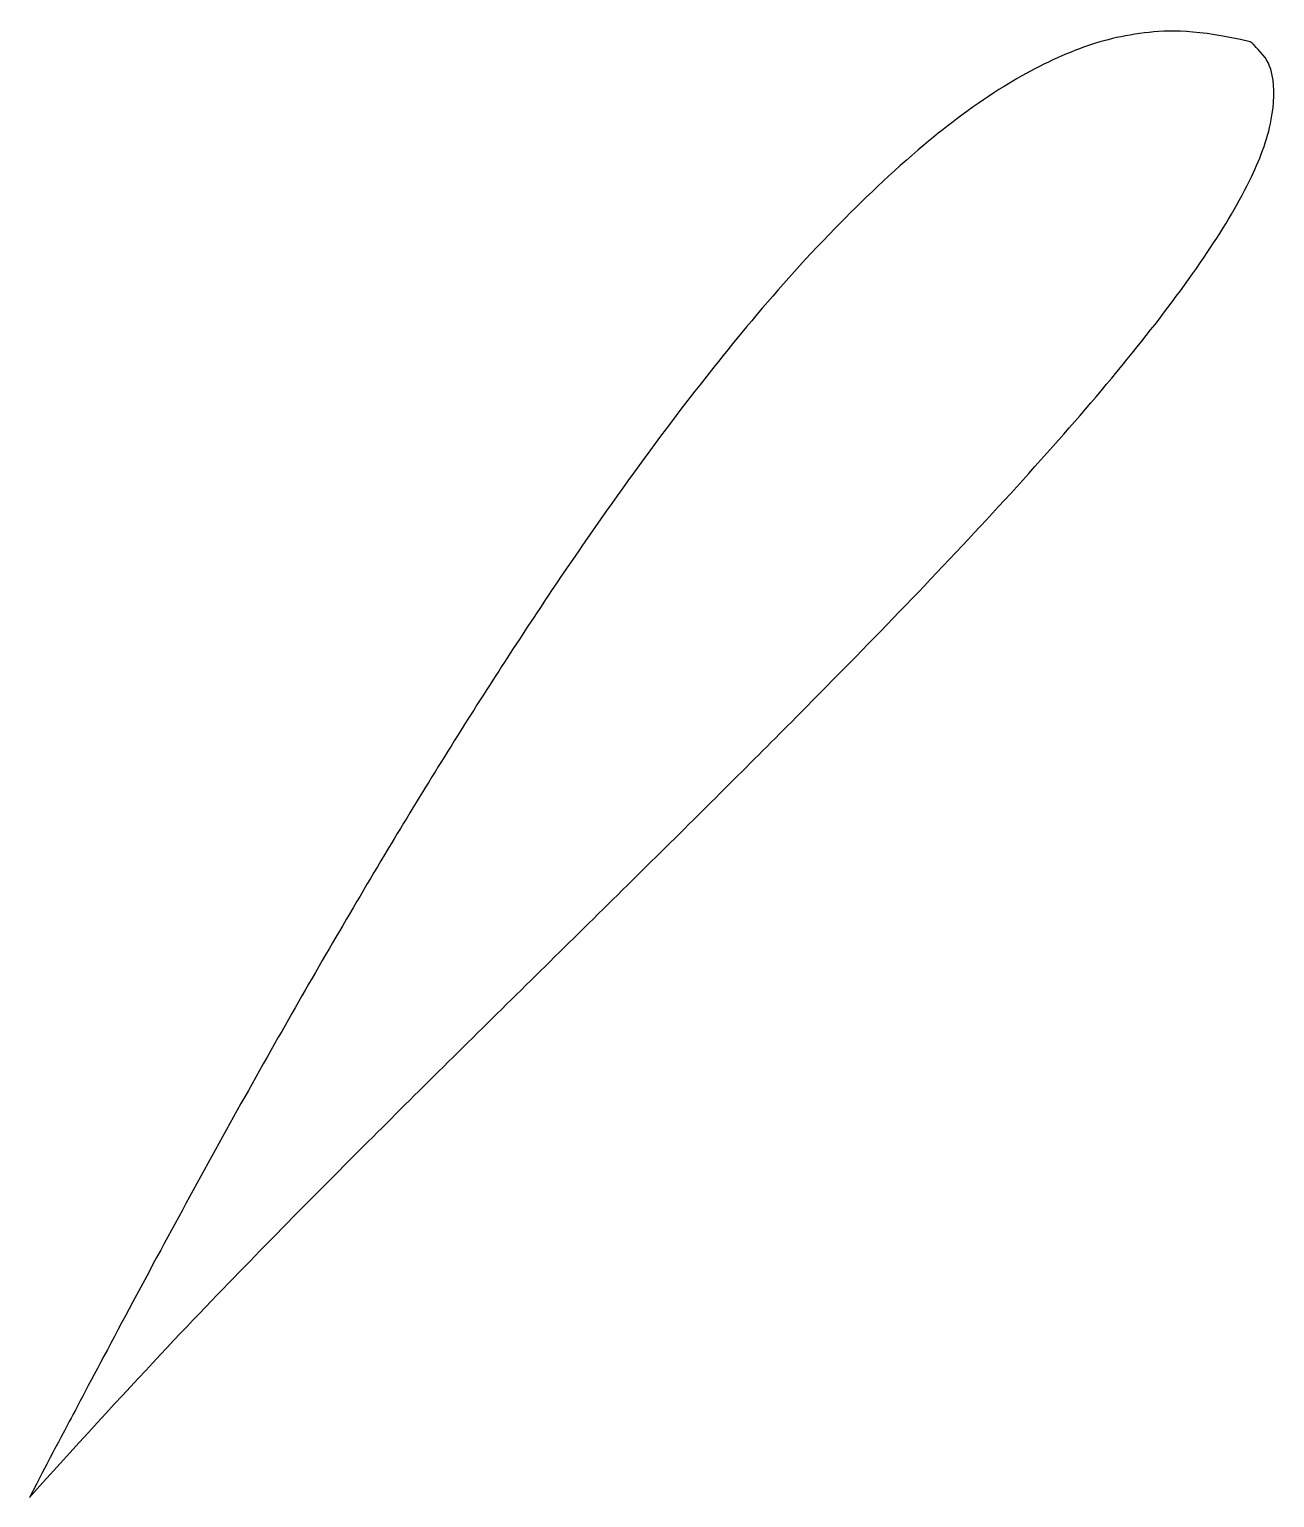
# Model space of a CAD drawing. Header units: millimetres. Extents: x -59 to 91, y -70 to 107.
import ezdxf

# ---------------------------------------------------------------- set-up
doc = ezdxf.new("R2010")
doc.units = ezdxf.units.MM

msp = doc.modelspace()

# ---------------------------------------------------------------- linework, layer by layer
at = {"color": 7, "linetype": 'Continuous'}
for points, knots in [([(88.14, 105.04), (81.74, 106.53), (74.62, 106.37), (66.68, 104.18), (57.82, 99.58), (47.94, 92.19), (36.92, 81.61), (27.85, 71.36), (18.04, 58.95), (7.44, 44.2), (-3.98, 26.97), (-16.27, 7.09), (-29.47, -15.61), (-43.64, -41.28), (-58.8, -70.08), (-53.79, -60.46), (-58.8, -70.08)], [0, 0, 0, 0, 0.0274523, 0.057188, 0.0915785, 0.1332856, 0.184875, 0.2486875, 0.3058675, 0.3719723, 0.4478133, 0.5341765, 0.6318288, 0.7415233, 0.8640022, 1, 1, 1, 1]), ([(-58.8, -70.08), (-45.09, -54.85), (-29.01, -38.2), (-11.37, -20.58), (7.05, -2.47), (25.45, 15.7), (39.39, 29.7), (52.45, 43.22), (64.24, 56.03), (74.39, 67.92), (82.51, 78.67), (87.98, 87.58), (90.96, 95.07), (91.12, 100.95), (90.04, 103.23), (88.14, 105.04), (88.83, 104.48), (88.14, 105.04)], [0, 0, 0, 0, 0.08726, 0.185799, 0.291942, 0.401942, 0.512031, 0.596139, 0.676165, 0.750324, 0.81688, 0.874205, 0.918718, 0.953042, 0.978099, 0.988831, 1, 1, 1, 1])]:
    msp.add_open_spline(points, degree=3, knots=knots, dxfattribs=at)

doc.saveas('drawing.dxf')
